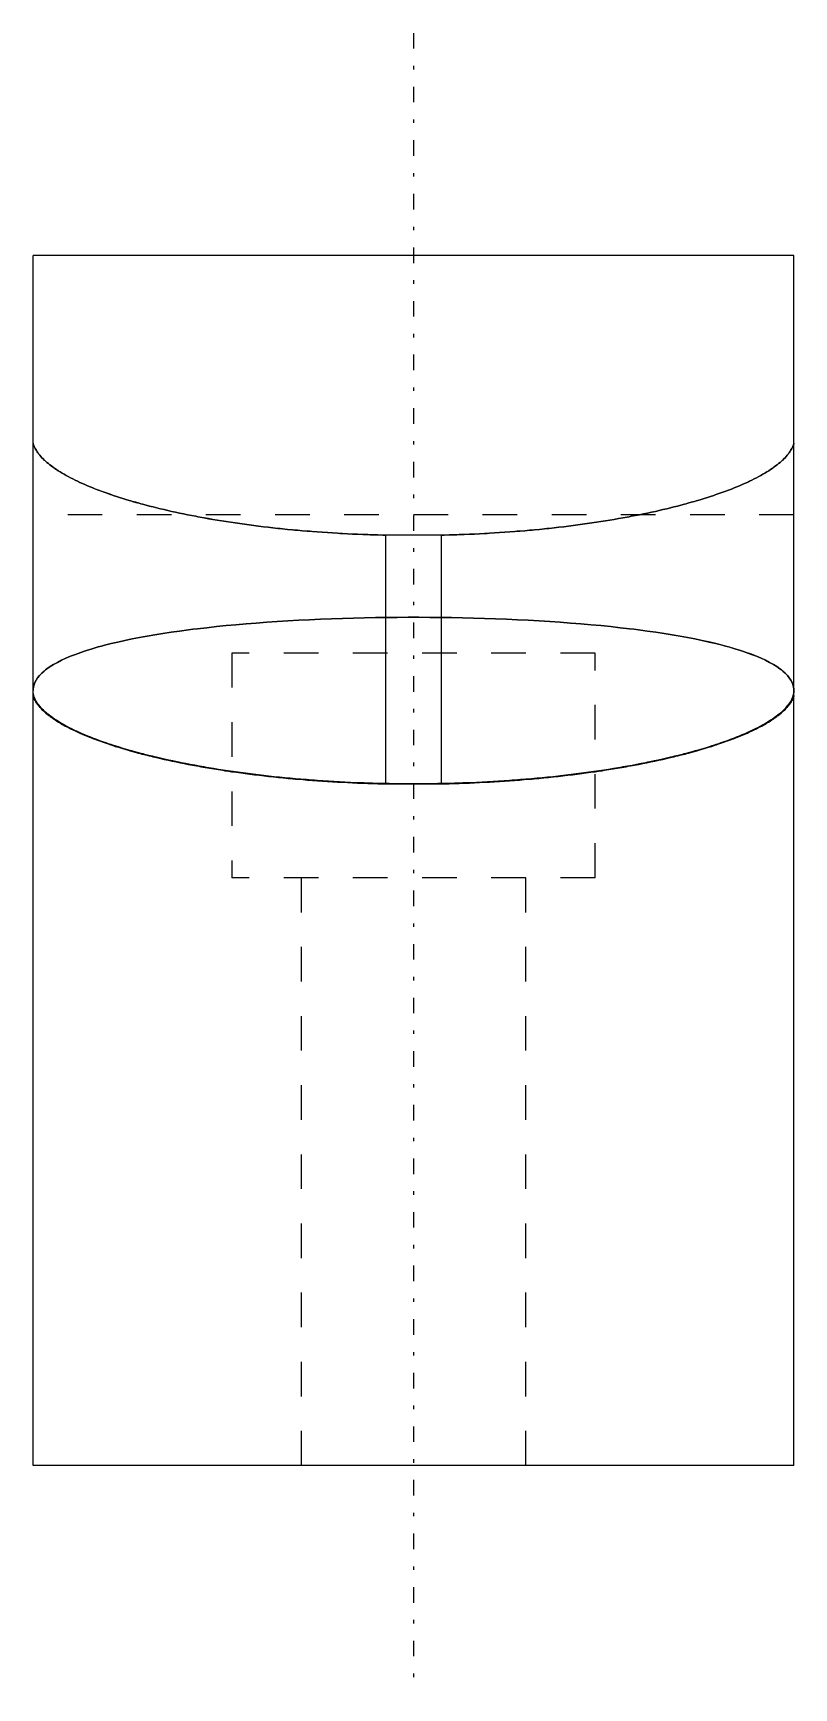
# Model space of a CAD drawing. Header units: millimetres. Extents: x 24815 to 36799, y -9299 to 5469.
# Drawn here: x 28623.88 to 28645.88, y 3378.67 to 3426.54 of the extents above; entities that cross this region are included whole.
import ezdxf

# ---------------------------------------------------------------- set-up
doc = ezdxf.new("R2010")
doc.units = ezdxf.units.MM
doc.linetypes.add('GESTRICHELT', pattern=[2, 1, -1])
doc.linetypes.add('MITTE', pattern=[1.5, 0.45, -0.5, 0.05, -0.5])

msp = doc.modelspace()

# ---------------------------------------------------------------- linework, layer by layer
at = {"color": 3, "linetype": 'MITTE'}
msp.add_line((28634.883, 3426.539), (28634.883, 3378.675), dxfattribs=at)
at = {"color": 7, "linetype": 'Continuous'}
for p, q in [((28645.883, 3420.107), (28623.883, 3420.107)), ((28623.883, 3385.107), (28623.883, 3420.107)), ((28645.883, 3385.107), (28645.883, 3420.107)), ((28634.071, 3412.019), (28634.071, 3404.824)), ((28635.696, 3412.019), (28634.071, 3412.019)), ((28635.696, 3404.824), (28635.696, 3412.019)), ((28634.071, 3404.824), (28635.696, 3404.824)), ((28645.883, 3385.107), (28623.883, 3385.107))]:
    msp.add_line(p, q, dxfattribs=at)
at = {"color": 2, "linetype": 'GESTRICHELT'}
for p, q in [((28645.883, 3412.607), (28623.883, 3412.607)), ((28629.633, 3408.607), (28629.633, 3402.107)), ((28640.133, 3408.607), (28629.633, 3408.607)), ((28640.133, 3402.107), (28640.133, 3408.607)), ((28640.133, 3402.107), (28629.633, 3402.107)), ((28631.633, 3402.107), (28631.633, 3385.107)), ((28638.133, 3385.107), (28638.133, 3402.107))]:
    msp.add_line(p, q, dxfattribs=at)
at = {"color": 7, "linetype": 'Continuous'}
for points in [[(28634.071, 3412.019), (28633.998, 3412.02), (28633.853, 3412.024), (28633.707, 3412.028), (28633.634, 3412.03), (28633.561, 3412.033), (28633.415, 3412.038), (28633.268, 3412.044), (28633.122, 3412.05), (28632.976, 3412.057), (28632.83, 3412.065), (28632.757, 3412.069), (28632.683, 3412.073), (28632.538, 3412.082), (28632.392, 3412.091), (28632.246, 3412.101), (28632.101, 3412.111), (28631.956, 3412.122), (28631.884, 3412.128), (28631.812, 3412.134), (28631.668, 3412.146), (28631.525, 3412.159), (28631.453, 3412.165), (28631.382, 3412.172), (28631.24, 3412.185), (28631.098, 3412.2), (28631.028, 3412.207), (28630.957, 3412.214), (28630.817, 3412.23), (28630.678, 3412.246), (28630.539, 3412.262), (28630.402, 3412.279), (28630.265, 3412.296), (28630.197, 3412.305), (28630.129, 3412.314), (28629.994, 3412.332), (28629.86, 3412.351), (28629.728, 3412.37), (28629.596, 3412.39), (28629.465, 3412.41), (28629.401, 3412.42), (28629.336, 3412.43), (28629.208, 3412.451), (28629.081, 3412.473), (28628.956, 3412.495), (28628.831, 3412.517), (28628.708, 3412.539), (28628.648, 3412.551), (28628.587, 3412.562), (28628.467, 3412.585), (28628.348, 3412.609), (28628.231, 3412.633), (28628.116, 3412.657), (28628.002, 3412.681), (28627.945, 3412.694), (28627.889, 3412.706), (28627.778, 3412.731), (28627.669, 3412.756), (28627.562, 3412.782), (28627.456, 3412.808), (28627.352, 3412.833), (28627.3, 3412.847), (28627.249, 3412.86), (28627.149, 3412.886), (28627.049, 3412.912), (28627, 3412.926), (28626.951, 3412.939), (28626.854, 3412.967), (28626.757, 3412.994), (28626.709, 3413.008), (28626.662, 3413.022), (28626.567, 3413.051), (28626.474, 3413.079), (28626.382, 3413.108), (28626.291, 3413.138), (28626.201, 3413.168), (28626.157, 3413.183), (28626.113, 3413.198), (28626.026, 3413.228), (28625.94, 3413.259), (28625.856, 3413.289), (28625.773, 3413.321), (28625.692, 3413.352), (28625.651, 3413.368), (28625.612, 3413.384), (28625.533, 3413.416), (28625.456, 3413.448), (28625.381, 3413.48), (28625.308, 3413.513), (28625.236, 3413.545), (28625.2, 3413.562), (28625.165, 3413.578), (28625.097, 3413.611), (28625.03, 3413.645), (28624.965, 3413.678), (28624.901, 3413.712), (28624.839, 3413.745), (28624.809, 3413.762), (28624.78, 3413.779), (28624.722, 3413.813), (28624.665, 3413.847), (28624.611, 3413.881), (28624.559, 3413.915), (28624.508, 3413.949), (28624.483, 3413.966), (28624.459, 3413.984), (28624.412, 3414.018), (28624.367, 3414.052), (28624.346, 3414.069), (28624.324, 3414.086), (28624.283, 3414.121), (28624.244, 3414.155), (28624.225, 3414.172), (28624.207, 3414.189), (28624.171, 3414.224), (28624.138, 3414.258), (28624.107, 3414.292), (28624.077, 3414.326), (28624.05, 3414.36), (28624.036, 3414.377), (28624.024, 3414.394), (28624, 3414.428), (28623.978, 3414.461), (28623.959, 3414.495), (28623.941, 3414.528), (28623.925, 3414.562), (28623.917, 3414.578), (28623.911, 3414.595), (28623.898, 3414.628), (28623.888, 3414.661), (28623.883, 3414.677)], [(28645.883, 3414.677), (28645.879, 3414.661), (28645.869, 3414.628), (28645.856, 3414.595), (28645.849, 3414.578), (28645.842, 3414.562), (28645.826, 3414.528), (28645.808, 3414.495), (28645.788, 3414.461), (28645.767, 3414.428), (28645.743, 3414.394), (28645.73, 3414.377), (28645.717, 3414.36), (28645.69, 3414.326), (28645.66, 3414.292), (28645.629, 3414.258), (28645.595, 3414.224), (28645.56, 3414.189), (28645.542, 3414.172), (28645.523, 3414.155), (28645.484, 3414.121), (28645.442, 3414.086), (28645.421, 3414.069), (28645.399, 3414.052), (28645.354, 3414.018), (28645.308, 3413.984), (28645.283, 3413.966), (28645.259, 3413.949), (28645.208, 3413.915), (28645.156, 3413.881), (28645.101, 3413.847), (28645.045, 3413.813), (28644.987, 3413.779), (28644.957, 3413.762), (28644.927, 3413.745), (28644.866, 3413.712), (28644.802, 3413.678), (28644.737, 3413.645), (28644.67, 3413.611), (28644.602, 3413.578), (28644.567, 3413.562), (28644.531, 3413.545), (28644.459, 3413.513), (28644.386, 3413.48), (28644.31, 3413.448), (28644.233, 3413.416), (28644.155, 3413.384), (28644.115, 3413.368), (28644.075, 3413.352), (28643.994, 3413.321), (28643.911, 3413.289), (28643.827, 3413.259), (28643.741, 3413.228), (28643.654, 3413.198), (28643.61, 3413.183), (28643.565, 3413.168), (28643.476, 3413.138), (28643.385, 3413.108), (28643.293, 3413.079), (28643.2, 3413.051), (28643.105, 3413.022), (28643.058, 3413.008), (28643.01, 3412.994), (28642.913, 3412.967), (28642.816, 3412.939), (28642.767, 3412.926), (28642.717, 3412.912), (28642.618, 3412.886), (28642.517, 3412.86), (28642.466, 3412.847), (28642.415, 3412.833), (28642.311, 3412.808), (28642.205, 3412.782), (28642.098, 3412.756), (28641.988, 3412.731), (28641.878, 3412.706), (28641.822, 3412.694), (28641.765, 3412.681), (28641.651, 3412.657), (28641.536, 3412.633), (28641.418, 3412.609), (28641.3, 3412.585), (28641.18, 3412.562), (28641.119, 3412.551), (28641.058, 3412.539), (28640.936, 3412.517), (28640.811, 3412.495), (28640.686, 3412.473), (28640.559, 3412.451), (28640.431, 3412.43), (28640.366, 3412.42), (28640.301, 3412.41), (28640.171, 3412.39), (28640.039, 3412.37), (28639.907, 3412.351), (28639.773, 3412.332), (28639.638, 3412.314), (28639.57, 3412.305), (28639.502, 3412.296), (28639.365, 3412.279), (28639.228, 3412.262), (28639.089, 3412.246), (28638.95, 3412.23), (28638.81, 3412.214), (28638.739, 3412.207), (28638.669, 3412.2), (28638.527, 3412.185), (28638.385, 3412.172), (28638.314, 3412.165), (28638.242, 3412.159), (28638.099, 3412.146), (28637.955, 3412.134), (28637.883, 3412.128), (28637.81, 3412.122), (28637.666, 3412.111), (28637.52, 3412.101), (28637.375, 3412.091), (28637.229, 3412.082), (28637.083, 3412.073), (28637.01, 3412.069), (28636.937, 3412.065), (28636.791, 3412.057), (28636.645, 3412.05), (28636.498, 3412.044), (28636.352, 3412.038), (28636.206, 3412.033), (28636.133, 3412.03), (28636.06, 3412.028), (28635.914, 3412.024), (28635.769, 3412.02), (28635.696, 3412.019)], [(28634.071, 3404.824), (28633.998, 3404.825), (28633.852, 3404.829), (28633.706, 3404.833), (28633.633, 3404.835), (28633.56, 3404.837), (28633.414, 3404.842), (28633.268, 3404.848), (28633.122, 3404.854), (28632.977, 3404.861), (28632.831, 3404.868), (28632.759, 3404.872), (28632.686, 3404.876), (28632.541, 3404.884), (28632.397, 3404.893), (28632.253, 3404.902), (28632.109, 3404.912), (28631.965, 3404.923), (28631.894, 3404.928), (28631.822, 3404.934), (28631.68, 3404.945), (28631.538, 3404.957), (28631.467, 3404.963), (28631.397, 3404.97), (28631.256, 3404.983), (28631.115, 3404.996), (28631.046, 3405.003), (28630.976, 3405.01), (28630.837, 3405.025), (28630.699, 3405.04), (28630.561, 3405.055), (28630.425, 3405.071), (28630.289, 3405.087), (28630.221, 3405.096), (28630.154, 3405.104), (28630.02, 3405.122), (28629.887, 3405.139), (28629.755, 3405.158), (28629.623, 3405.176), (28629.493, 3405.196), (28629.428, 3405.205), (28629.364, 3405.215), (28629.236, 3405.235), (28629.108, 3405.256), (28628.982, 3405.277), (28628.857, 3405.298), (28628.734, 3405.32), (28628.672, 3405.331), (28628.611, 3405.342), (28628.49, 3405.364), (28628.369, 3405.387), (28628.25, 3405.41), (28628.133, 3405.434), (28628.016, 3405.458), (28627.959, 3405.47), (28627.901, 3405.482), (28627.788, 3405.506), (28627.675, 3405.531), (28627.564, 3405.557), (28627.455, 3405.582), (28627.347, 3405.608), (28627.293, 3405.621), (28627.24, 3405.634), (28627.135, 3405.661), (28627.031, 3405.687), (28626.98, 3405.701), (28626.929, 3405.714), (28626.829, 3405.741), (28626.73, 3405.769), (28626.681, 3405.783), (28626.632, 3405.797), (28626.537, 3405.825), (28626.443, 3405.853), (28626.35, 3405.881), (28626.259, 3405.909), (28626.17, 3405.938), (28626.126, 3405.953), (28626.082, 3405.967), (28625.996, 3405.996), (28625.912, 3406.025), (28625.83, 3406.054), (28625.749, 3406.084), (28625.67, 3406.113), (28625.631, 3406.128), (28625.593, 3406.143), (28625.517, 3406.173), (28625.443, 3406.203), (28625.371, 3406.233), (28625.299, 3406.263), (28625.23, 3406.294), (28625.195, 3406.309), (28625.161, 3406.325), (28625.095, 3406.356), (28625.03, 3406.387), (28624.966, 3406.418), (28624.904, 3406.449), (28624.844, 3406.481), (28624.814, 3406.497), (28624.785, 3406.513), (28624.728, 3406.545), (28624.673, 3406.577), (28624.619, 3406.609), (28624.567, 3406.641), (28624.517, 3406.674), (28624.492, 3406.69), (28624.468, 3406.706), (28624.422, 3406.739), (28624.377, 3406.771), (28624.355, 3406.788), (28624.334, 3406.804), (28624.292, 3406.837), (28624.253, 3406.87), (28624.234, 3406.886), (28624.215, 3406.903), (28624.18, 3406.936), (28624.146, 3406.968), (28624.114, 3407.001), (28624.084, 3407.034), (28624.055, 3407.067), (28624.042, 3407.084), (28624.029, 3407.1), (28624.005, 3407.133), (28623.982, 3407.166), (28623.962, 3407.199), (28623.943, 3407.232), (28623.926, 3407.265), (28623.919, 3407.281), (28623.912, 3407.298), (28623.899, 3407.33), (28623.888, 3407.363), (28623.883, 3407.379)], [(28645.883, 3407.379), (28645.879, 3407.363), (28645.868, 3407.33), (28645.855, 3407.298), (28645.848, 3407.281), (28645.84, 3407.265), (28645.824, 3407.232), (28645.805, 3407.199), (28645.785, 3407.166), (28645.762, 3407.133), (28645.738, 3407.1), (28645.725, 3407.084), (28645.711, 3407.067), (28645.683, 3407.034), (28645.653, 3407.001), (28645.621, 3406.968), (28645.587, 3406.936), (28645.551, 3406.903), (28645.533, 3406.886), (28645.514, 3406.87), (28645.474, 3406.837), (28645.433, 3406.804), (28645.412, 3406.788), (28645.39, 3406.771), (28645.345, 3406.739), (28645.298, 3406.706), (28645.274, 3406.69), (28645.25, 3406.674), (28645.2, 3406.641), (28645.148, 3406.609), (28645.094, 3406.577), (28645.039, 3406.545), (28644.982, 3406.513), (28644.953, 3406.497), (28644.923, 3406.481), (28644.863, 3406.449), (28644.801, 3406.418), (28644.737, 3406.387), (28644.672, 3406.356), (28644.605, 3406.325), (28644.571, 3406.309), (28644.537, 3406.294), (28644.467, 3406.263), (28644.396, 3406.233), (28644.324, 3406.203), (28644.25, 3406.173), (28644.174, 3406.143), (28644.136, 3406.128), (28644.097, 3406.113), (28644.018, 3406.084), (28643.937, 3406.054), (28643.855, 3406.025), (28643.77, 3405.996), (28643.685, 3405.967), (28643.641, 3405.953), (28643.597, 3405.938), (28643.508, 3405.909), (28643.417, 3405.881), (28643.324, 3405.853), (28643.23, 3405.825), (28643.134, 3405.797), (28643.086, 3405.783), (28643.037, 3405.769), (28642.938, 3405.741), (28642.837, 3405.714), (28642.787, 3405.701), (28642.735, 3405.687), (28642.632, 3405.661), (28642.527, 3405.634), (28642.474, 3405.621), (28642.42, 3405.608), (28642.312, 3405.582), (28642.202, 3405.557), (28642.092, 3405.531), (28641.979, 3405.506), (28641.866, 3405.482), (28641.808, 3405.47), (28641.75, 3405.458), (28641.634, 3405.434), (28641.516, 3405.41), (28641.397, 3405.387), (28641.277, 3405.364), (28641.156, 3405.342), (28641.095, 3405.331), (28641.033, 3405.32), (28640.909, 3405.298), (28640.784, 3405.277), (28640.658, 3405.256), (28640.531, 3405.235), (28640.403, 3405.215), (28640.338, 3405.205), (28640.274, 3405.196), (28640.144, 3405.176), (28640.012, 3405.158), (28639.88, 3405.139), (28639.747, 3405.122), (28639.613, 3405.104), (28639.545, 3405.096), (28639.478, 3405.087), (28639.342, 3405.071), (28639.205, 3405.055), (28639.068, 3405.04), (28638.93, 3405.025), (28638.791, 3405.01), (28638.721, 3405.003), (28638.651, 3404.996), (28638.511, 3404.983), (28638.37, 3404.97), (28638.3, 3404.963), (28638.229, 3404.957), (28638.087, 3404.945), (28637.944, 3404.934), (28637.873, 3404.928), (28637.801, 3404.923), (28637.658, 3404.912), (28637.514, 3404.902), (28637.37, 3404.893), (28637.225, 3404.884), (28637.08, 3404.876), (28637.008, 3404.872), (28636.935, 3404.868), (28636.79, 3404.861), (28636.644, 3404.854), (28636.499, 3404.848), (28636.353, 3404.842), (28636.207, 3404.837), (28636.134, 3404.835), (28636.061, 3404.833), (28635.915, 3404.829), (28635.769, 3404.825), (28635.696, 3404.824)]]:
    msp.add_lwpolyline(points, dxfattribs=at)
at = {"color": 2, "linetype": 'GESTRICHELT'}
for points in [[(28623.883, 3414.677), (28623.888, 3414.661), (28623.898, 3414.628), (28623.911, 3414.595), (28623.917, 3414.578), (28623.925, 3414.562), (28623.941, 3414.528), (28623.959, 3414.495), (28623.979, 3414.461), (28624, 3414.428), (28624.024, 3414.394), (28624.037, 3414.377), (28624.05, 3414.36), (28624.077, 3414.326), (28624.107, 3414.292), (28624.138, 3414.258), (28624.172, 3414.223), (28624.207, 3414.189), (28624.225, 3414.172), (28624.244, 3414.155), (28624.284, 3414.12), (28624.325, 3414.086), (28624.346, 3414.069), (28624.368, 3414.052), (28624.413, 3414.017), (28624.46, 3413.983), (28624.484, 3413.966), (28624.509, 3413.949), (28624.559, 3413.915), (28624.612, 3413.881), (28624.666, 3413.846), (28624.722, 3413.812), (28624.781, 3413.779), (28624.81, 3413.762), (28624.84, 3413.745), (28624.902, 3413.711), (28624.966, 3413.678), (28625.031, 3413.644), (28625.098, 3413.611), (28625.166, 3413.578), (28625.201, 3413.561), (28625.237, 3413.545), (28625.309, 3413.512), (28625.383, 3413.48), (28625.458, 3413.447), (28625.535, 3413.415), (28625.613, 3413.383), (28625.653, 3413.367), (28625.693, 3413.351), (28625.774, 3413.32), (28625.857, 3413.289), (28625.942, 3413.258), (28626.027, 3413.227), (28626.114, 3413.197), (28626.158, 3413.182), (28626.203, 3413.167), (28626.292, 3413.137), (28626.383, 3413.108), (28626.475, 3413.079), (28626.568, 3413.05), (28626.663, 3413.022), (28626.71, 3413.008), (28626.758, 3412.994), (28626.854, 3412.966), (28626.951, 3412.939), (28627, 3412.926), (28627.05, 3412.912), (28627.149, 3412.886), (28627.25, 3412.859), (28627.301, 3412.846), (28627.352, 3412.833), (28627.457, 3412.807), (28627.563, 3412.782), (28627.67, 3412.756), (28627.78, 3412.731), (28627.891, 3412.706), (28627.947, 3412.693), (28628.003, 3412.681), (28628.117, 3412.657), (28628.233, 3412.632), (28628.35, 3412.608), (28628.469, 3412.585), (28628.589, 3412.562), (28628.65, 3412.55), (28628.711, 3412.539), (28628.834, 3412.516), (28628.958, 3412.494), (28629.083, 3412.472), (28629.21, 3412.451), (28629.338, 3412.43), (28629.403, 3412.42), (28629.468, 3412.41), (28629.598, 3412.389), (28629.73, 3412.37), (28629.863, 3412.351), (28629.996, 3412.332), (28630.131, 3412.314), (28630.199, 3412.305), (28630.267, 3412.296), (28630.404, 3412.278), (28630.541, 3412.262), (28630.68, 3412.245), (28630.819, 3412.23), (28630.959, 3412.214), (28631.029, 3412.207), (28631.1, 3412.2), (28631.241, 3412.185), (28631.383, 3412.172), (28631.455, 3412.165), (28631.526, 3412.158), (28631.669, 3412.146), (28631.813, 3412.134), (28631.885, 3412.128), (28631.958, 3412.122), (28632.102, 3412.111), (28632.247, 3412.101), (28632.393, 3412.091), (28632.538, 3412.082), (28632.684, 3412.073), (28632.757, 3412.069), (28632.83, 3412.065), (28632.976, 3412.057), (28633.123, 3412.05), (28633.269, 3412.044), (28633.415, 3412.038), (28633.561, 3412.033), (28633.634, 3412.03), (28633.707, 3412.028), (28633.853, 3412.024), (28633.998, 3412.02), (28634.071, 3412.019)], [(28635.696, 3412.019), (28635.769, 3412.02), (28635.914, 3412.024), (28636.06, 3412.028), (28636.133, 3412.03), (28636.206, 3412.033), (28636.352, 3412.038), (28636.498, 3412.044), (28636.645, 3412.05), (28636.791, 3412.057), (28636.937, 3412.065), (28637.01, 3412.069), (28637.083, 3412.073), (28637.229, 3412.082), (28637.375, 3412.091), (28637.52, 3412.101), (28637.666, 3412.111), (28637.81, 3412.122), (28637.883, 3412.128), (28637.955, 3412.134), (28638.099, 3412.146), (28638.242, 3412.159), (28638.314, 3412.165), (28638.385, 3412.172), (28638.527, 3412.185), (28638.669, 3412.2), (28638.739, 3412.207), (28638.81, 3412.214), (28638.95, 3412.23), (28639.089, 3412.246), (28639.228, 3412.262), (28639.365, 3412.279), (28639.502, 3412.296), (28639.57, 3412.305), (28639.638, 3412.314), (28639.773, 3412.332), (28639.907, 3412.351), (28640.039, 3412.37), (28640.171, 3412.39), (28640.301, 3412.41), (28640.366, 3412.42), (28640.431, 3412.43), (28640.559, 3412.451), (28640.686, 3412.473), (28640.811, 3412.495), (28640.936, 3412.517), (28641.058, 3412.539), (28641.119, 3412.551), (28641.18, 3412.562), (28641.3, 3412.585), (28641.418, 3412.609), (28641.536, 3412.633), (28641.651, 3412.657), (28641.765, 3412.681), (28641.822, 3412.694), (28641.878, 3412.706), (28641.988, 3412.731), (28642.098, 3412.756), (28642.205, 3412.782), (28642.311, 3412.808), (28642.415, 3412.833), (28642.466, 3412.847), (28642.517, 3412.86), (28642.618, 3412.886), (28642.717, 3412.912), (28642.767, 3412.926), (28642.816, 3412.939), (28642.913, 3412.967), (28643.01, 3412.994), (28643.058, 3413.008), (28643.105, 3413.022), (28643.2, 3413.051), (28643.293, 3413.079), (28643.385, 3413.108), (28643.476, 3413.138), (28643.565, 3413.168), (28643.61, 3413.183), (28643.654, 3413.198), (28643.741, 3413.228), (28643.827, 3413.259), (28643.911, 3413.289), (28643.994, 3413.321), (28644.075, 3413.352), (28644.115, 3413.368), (28644.155, 3413.384), (28644.233, 3413.416), (28644.31, 3413.448), (28644.386, 3413.48), (28644.459, 3413.513), (28644.531, 3413.545), (28644.567, 3413.562), (28644.602, 3413.578), (28644.67, 3413.611), (28644.737, 3413.645), (28644.802, 3413.678), (28644.866, 3413.712), (28644.927, 3413.745), (28644.957, 3413.762), (28644.987, 3413.779), (28645.045, 3413.813), (28645.101, 3413.847), (28645.156, 3413.881), (28645.208, 3413.915), (28645.259, 3413.949), (28645.283, 3413.966), (28645.308, 3413.984), (28645.354, 3414.018), (28645.399, 3414.052), (28645.421, 3414.069), (28645.442, 3414.086), (28645.484, 3414.121), (28645.523, 3414.155), (28645.542, 3414.172), (28645.56, 3414.189), (28645.595, 3414.224), (28645.629, 3414.258), (28645.66, 3414.292), (28645.69, 3414.326), (28645.717, 3414.36), (28645.73, 3414.377), (28645.743, 3414.394), (28645.767, 3414.428), (28645.788, 3414.461), (28645.808, 3414.495), (28645.826, 3414.528), (28645.842, 3414.562), (28645.849, 3414.578), (28645.856, 3414.595), (28645.869, 3414.628), (28645.879, 3414.661), (28645.883, 3414.677)], [(28645.883, 3407.528), (28645.882, 3407.561), (28645.874, 3407.627), (28645.857, 3407.694), (28645.845, 3407.727), (28645.831, 3407.76), (28645.796, 3407.826), (28645.751, 3407.892), (28645.698, 3407.958), (28645.635, 3408.023), (28645.563, 3408.087), (28645.523, 3408.119), (28645.481, 3408.151), (28645.39, 3408.214), (28645.29, 3408.276), (28645.181, 3408.337), (28645.063, 3408.397), (28644.935, 3408.456), (28644.869, 3408.485), (28644.799, 3408.514), (28644.655, 3408.571), (28644.502, 3408.626), (28644.423, 3408.653), (28644.341, 3408.68), (28644.173, 3408.732), (28643.997, 3408.783), (28643.906, 3408.808), (28643.814, 3408.832), (28643.624, 3408.88), (28643.428, 3408.927), (28643.226, 3408.971), (28643.019, 3409.014), (28642.806, 3409.056), (28642.699, 3409.076), (28642.589, 3409.095), (28642.365, 3409.134), (28642.133, 3409.171), (28641.893, 3409.208), (28641.645, 3409.243), (28641.39, 3409.277), (28641.259, 3409.294), (28641.127, 3409.31), (28640.858, 3409.341), (28640.583, 3409.371), (28640.302, 3409.4), (28640.015, 3409.427), (28639.724, 3409.452), (28639.576, 3409.464), (28639.427, 3409.476), (28639.126, 3409.498), (28638.822, 3409.519), (28638.514, 3409.538), (28638.202, 3409.556), (28637.889, 3409.572), (28637.731, 3409.579), (28637.573, 3409.586), (28637.256, 3409.598), (28636.938, 3409.609), (28636.619, 3409.618), (28636.301, 3409.626), (28635.983, 3409.632), (28635.825, 3409.635), (28635.666, 3409.637), (28635.351, 3409.64), (28635.039, 3409.641), (28634.883, 3409.641), (28634.728, 3409.641), (28634.415, 3409.64), (28634.1, 3409.637), (28633.942, 3409.635), (28633.784, 3409.632), (28633.466, 3409.626), (28633.147, 3409.618), (28632.828, 3409.609), (28632.51, 3409.598), (28632.193, 3409.586), (28632.035, 3409.579), (28631.877, 3409.572), (28631.563, 3409.556), (28631.252, 3409.538), (28630.944, 3409.519), (28630.639, 3409.498), (28630.338, 3409.476), (28630.19, 3409.464), (28630.042, 3409.452), (28629.75, 3409.427), (28629.463, 3409.4), (28629.182, 3409.371), (28628.907, 3409.341), (28628.638, 3409.31), (28628.506, 3409.294), (28628.376, 3409.277), (28628.121, 3409.243), (28627.873, 3409.208), (28627.633, 3409.171), (28627.401, 3409.134), (28627.177, 3409.095), (28627.068, 3409.076), (28626.96, 3409.056), (28626.748, 3409.014), (28626.54, 3408.971), (28626.338, 3408.926), (28626.142, 3408.88), (28625.952, 3408.832), (28625.86, 3408.808), (28625.769, 3408.783), (28625.593, 3408.732), (28625.425, 3408.679), (28625.343, 3408.653), (28625.264, 3408.625), (28625.111, 3408.57), (28624.967, 3408.514), (28624.898, 3408.485), (28624.831, 3408.456), (28624.704, 3408.397), (28624.586, 3408.337), (28624.476, 3408.276), (28624.376, 3408.214), (28624.285, 3408.151), (28624.243, 3408.119), (28624.204, 3408.087), (28624.132, 3408.023), (28624.069, 3407.958), (28624.015, 3407.892), (28623.971, 3407.826), (28623.936, 3407.76), (28623.922, 3407.727), (28623.91, 3407.694), (28623.893, 3407.627), (28623.884, 3407.561), (28623.883, 3407.528)], [(28623.883, 3407.528), (28623.884, 3407.561), (28623.893, 3407.627), (28623.91, 3407.694), (28623.922, 3407.727), (28623.936, 3407.76), (28623.971, 3407.826), (28624.015, 3407.892), (28624.069, 3407.958), (28624.132, 3408.023), (28624.204, 3408.087), (28624.243, 3408.119), (28624.285, 3408.151), (28624.376, 3408.214), (28624.476, 3408.276), (28624.586, 3408.337), (28624.704, 3408.397), (28624.831, 3408.456), (28624.898, 3408.485), (28624.967, 3408.514), (28625.111, 3408.57), (28625.264, 3408.625), (28625.343, 3408.653), (28625.425, 3408.679), (28625.593, 3408.732), (28625.769, 3408.783), (28625.86, 3408.808), (28625.952, 3408.832), (28626.142, 3408.88), (28626.338, 3408.926), (28626.54, 3408.971), (28626.748, 3409.014), (28626.96, 3409.056), (28627.068, 3409.076), (28627.177, 3409.095), (28627.401, 3409.134), (28627.633, 3409.171), (28627.873, 3409.208), (28628.121, 3409.243), (28628.376, 3409.277), (28628.506, 3409.294), (28628.638, 3409.31), (28628.907, 3409.341), (28629.182, 3409.371), (28629.463, 3409.4), (28629.75, 3409.427), (28630.042, 3409.452), (28630.19, 3409.464), (28630.338, 3409.476), (28630.639, 3409.498), (28630.944, 3409.519), (28631.252, 3409.538), (28631.563, 3409.556), (28631.877, 3409.572), (28632.035, 3409.579), (28632.193, 3409.586), (28632.51, 3409.598), (28632.828, 3409.609), (28633.147, 3409.618), (28633.466, 3409.626), (28633.784, 3409.632), (28633.942, 3409.635), (28634.1, 3409.637), (28634.415, 3409.64), (28634.728, 3409.641), (28634.883, 3409.641), (28635.039, 3409.641), (28635.351, 3409.64), (28635.666, 3409.637), (28635.825, 3409.635), (28635.983, 3409.632), (28636.301, 3409.626), (28636.62, 3409.618), (28636.938, 3409.609), (28637.257, 3409.598), (28637.574, 3409.586), (28637.732, 3409.579), (28637.89, 3409.572), (28638.203, 3409.556), (28638.515, 3409.538), (28638.823, 3409.519), (28639.128, 3409.498), (28639.428, 3409.476), (28639.577, 3409.464), (28639.725, 3409.452), (28640.017, 3409.427), (28640.304, 3409.4), (28640.585, 3409.371), (28640.86, 3409.341), (28641.129, 3409.31), (28641.26, 3409.294), (28641.391, 3409.277), (28641.646, 3409.243), (28641.893, 3409.208), (28642.134, 3409.171), (28642.366, 3409.134), (28642.59, 3409.095), (28642.699, 3409.076), (28642.807, 3409.056), (28643.019, 3409.014), (28643.227, 3408.971), (28643.429, 3408.926), (28643.625, 3408.88), (28643.815, 3408.832), (28643.907, 3408.808), (28643.998, 3408.783), (28644.174, 3408.732), (28644.342, 3408.679), (28644.424, 3408.653), (28644.503, 3408.625), (28644.656, 3408.57), (28644.8, 3408.514), (28644.869, 3408.485), (28644.936, 3408.456), (28645.063, 3408.397), (28645.181, 3408.337), (28645.291, 3408.276), (28645.391, 3408.214), (28645.481, 3408.151), (28645.523, 3408.119), (28645.563, 3408.087), (28645.635, 3408.023), (28645.698, 3407.958), (28645.751, 3407.892), (28645.796, 3407.826), (28645.831, 3407.76), (28645.845, 3407.727), (28645.857, 3407.694), (28645.874, 3407.627), (28645.882, 3407.561), (28645.883, 3407.528)], [(28634.883, 3404.824), (28634.805, 3404.824), (28634.649, 3404.824), (28634.492, 3404.826), (28634.413, 3404.826), (28634.334, 3404.827), (28634.176, 3404.83), (28634.017, 3404.833), (28633.858, 3404.837), (28633.699, 3404.841), (28633.539, 3404.846), (28633.459, 3404.849), (28633.38, 3404.852), (28633.22, 3404.858), (28633.06, 3404.865), (28632.9, 3404.873), (28632.74, 3404.881), (28632.581, 3404.89), (28632.501, 3404.895), (28632.421, 3404.9), (28632.262, 3404.91), (28632.103, 3404.921), (28632.024, 3404.927), (28631.945, 3404.933), (28631.787, 3404.945), (28631.63, 3404.958), (28631.552, 3404.964), (28631.474, 3404.971), (28631.318, 3404.985), (28631.163, 3405), (28631.008, 3405.015), (28630.855, 3405.031), (28630.703, 3405.048), (28630.627, 3405.056), (28630.551, 3405.065), (28630.401, 3405.082), (28630.251, 3405.101), (28630.103, 3405.119), (28629.956, 3405.139), (28629.81, 3405.159), (28629.737, 3405.169), (28629.665, 3405.179), (28629.522, 3405.2), (28629.38, 3405.222), (28629.24, 3405.243), (28629.101, 3405.266), (28628.964, 3405.289), (28628.895, 3405.3), (28628.828, 3405.312), (28628.694, 3405.336), (28628.561, 3405.36), (28628.43, 3405.384), (28628.301, 3405.409), (28628.174, 3405.434), (28628.111, 3405.447), (28628.049, 3405.46), (28627.926, 3405.486), (28627.804, 3405.512), (28627.684, 3405.539), (28627.567, 3405.566), (28627.451, 3405.593), (28627.394, 3405.606), (28627.338, 3405.62), (28627.226, 3405.647), (28627.117, 3405.675), (28627.063, 3405.689), (28627.009, 3405.703), (28626.902, 3405.732), (28626.796, 3405.761), (28626.743, 3405.775), (28626.691, 3405.79), (28626.588, 3405.82), (28626.486, 3405.85), (28626.385, 3405.881), (28626.286, 3405.912), (28626.188, 3405.943), (28626.14, 3405.959), (28626.092, 3405.975), (28625.997, 3406.007), (28625.904, 3406.039), (28625.813, 3406.072), (28625.724, 3406.105), (28625.636, 3406.138), (28625.593, 3406.155), (28625.55, 3406.172), (28625.466, 3406.205), (28625.384, 3406.24), (28625.304, 3406.274), (28625.225, 3406.308), (28625.149, 3406.343), (28625.112, 3406.361), (28625.075, 3406.378), (28625.003, 3406.413), (28624.933, 3406.448), (28624.865, 3406.484), (28624.8, 3406.519), (28624.736, 3406.555), (28624.705, 3406.573), (28624.675, 3406.591), (28624.616, 3406.627), (28624.559, 3406.662), (28624.504, 3406.698), (28624.452, 3406.735), (28624.402, 3406.771), (28624.378, 3406.789), (28624.354, 3406.807), (28624.309, 3406.843), (28624.266, 3406.879), (28624.245, 3406.897), (28624.225, 3406.915), (28624.186, 3406.951), (28624.15, 3406.987), (28624.133, 3407.005), (28624.116, 3407.023), (28624.085, 3407.059), (28624.056, 3407.095), (28624.029, 3407.13), (28624.004, 3407.166), (28623.982, 3407.201), (28623.972, 3407.219), (28623.962, 3407.236), (28623.944, 3407.271), (28623.929, 3407.306), (28623.916, 3407.341), (28623.905, 3407.375), (28623.896, 3407.41), (28623.893, 3407.427), (28623.89, 3407.444), (28623.886, 3407.478), (28623.884, 3407.511), (28623.883, 3407.528)], [(28634.883, 3404.824), (28634.961, 3404.824), (28635.118, 3404.824), (28635.275, 3404.826), (28635.354, 3404.826), (28635.433, 3404.827), (28635.591, 3404.83), (28635.749, 3404.833), (28635.908, 3404.837), (28636.068, 3404.841), (28636.227, 3404.846), (28636.307, 3404.849), (28636.387, 3404.852), (28636.547, 3404.858), (28636.707, 3404.865), (28636.867, 3404.873), (28637.027, 3404.881), (28637.186, 3404.89), (28637.266, 3404.895), (28637.346, 3404.9), (28637.505, 3404.91), (28637.663, 3404.921), (28637.742, 3404.927), (28637.822, 3404.933), (28637.979, 3404.945), (28638.136, 3404.958), (28638.215, 3404.964), (28638.293, 3404.971), (28638.449, 3404.985), (28638.604, 3405), (28638.758, 3405.015), (28638.912, 3405.031), (28639.064, 3405.048), (28639.14, 3405.056), (28639.216, 3405.065), (28639.366, 3405.082), (28639.516, 3405.101), (28639.664, 3405.119), (28639.811, 3405.139), (28639.957, 3405.159), (28640.029, 3405.169), (28640.102, 3405.179), (28640.245, 3405.2), (28640.387, 3405.222), (28640.527, 3405.243), (28640.666, 3405.266), (28640.803, 3405.289), (28640.871, 3405.3), (28640.939, 3405.312), (28641.073, 3405.336), (28641.206, 3405.36), (28641.336, 3405.384), (28641.465, 3405.409), (28641.593, 3405.434), (28641.655, 3405.447), (28641.718, 3405.46), (28641.841, 3405.486), (28641.963, 3405.512), (28642.082, 3405.539), (28642.2, 3405.566), (28642.316, 3405.593), (28642.373, 3405.606), (28642.429, 3405.62), (28642.541, 3405.647), (28642.65, 3405.675), (28642.704, 3405.689), (28642.758, 3405.703), (28642.865, 3405.732), (28642.971, 3405.761), (28643.024, 3405.775), (28643.076, 3405.79), (28643.179, 3405.82), (28643.281, 3405.85), (28643.382, 3405.881), (28643.481, 3405.912), (28643.579, 3405.943), (28643.627, 3405.959), (28643.675, 3405.975), (28643.77, 3406.007), (28643.863, 3406.039), (28643.954, 3406.072), (28644.043, 3406.105), (28644.131, 3406.138), (28644.174, 3406.155), (28644.217, 3406.172), (28644.301, 3406.205), (28644.383, 3406.24), (28644.463, 3406.274), (28644.541, 3406.308), (28644.618, 3406.343), (28644.655, 3406.361), (28644.692, 3406.378), (28644.764, 3406.413), (28644.834, 3406.448), (28644.902, 3406.484), (28644.967, 3406.519), (28645.031, 3406.555), (28645.062, 3406.573), (28645.092, 3406.591), (28645.151, 3406.627), (28645.208, 3406.662), (28645.262, 3406.698), (28645.315, 3406.735), (28645.365, 3406.771), (28645.389, 3406.789), (28645.413, 3406.807), (28645.458, 3406.843), (28645.501, 3406.879), (28645.522, 3406.897), (28645.542, 3406.915), (28645.581, 3406.951), (28645.617, 3406.987), (28645.634, 3407.005), (28645.651, 3407.023), (28645.682, 3407.059), (28645.711, 3407.095), (28645.738, 3407.13), (28645.763, 3407.166), (28645.785, 3407.201), (28645.795, 3407.219), (28645.805, 3407.236), (28645.822, 3407.271), (28645.838, 3407.306), (28645.851, 3407.341), (28645.862, 3407.375), (28645.87, 3407.41), (28645.874, 3407.427), (28645.877, 3407.444), (28645.881, 3407.478), (28645.883, 3407.511), (28645.883, 3407.528)], [(28645.883, 3407.528), (28645.883, 3407.511), (28645.881, 3407.478), (28645.877, 3407.444), (28645.874, 3407.427), (28645.87, 3407.41), (28645.862, 3407.375), (28645.851, 3407.341), (28645.838, 3407.306), (28645.822, 3407.271), (28645.805, 3407.236), (28645.795, 3407.219), (28645.785, 3407.201), (28645.762, 3407.166), (28645.738, 3407.13), (28645.711, 3407.094), (28645.682, 3407.059), (28645.65, 3407.023), (28645.634, 3407.005), (28645.616, 3406.987), (28645.58, 3406.951), (28645.542, 3406.915), (28645.522, 3406.897), (28645.501, 3406.879), (28645.458, 3406.843), (28645.412, 3406.806), (28645.389, 3406.788), (28645.364, 3406.77), (28645.314, 3406.734), (28645.262, 3406.698), (28645.207, 3406.662), (28645.15, 3406.626), (28645.091, 3406.59), (28645.061, 3406.572), (28645.03, 3406.554), (28644.966, 3406.519), (28644.901, 3406.483), (28644.833, 3406.448), (28644.763, 3406.413), (28644.691, 3406.377), (28644.654, 3406.36), (28644.616, 3406.343), (28644.54, 3406.308), (28644.462, 3406.273), (28644.382, 3406.239), (28644.3, 3406.205), (28644.216, 3406.171), (28644.173, 3406.154), (28644.13, 3406.138), (28644.042, 3406.104), (28643.952, 3406.071), (28643.861, 3406.039), (28643.768, 3406.006), (28643.674, 3405.974), (28643.626, 3405.958), (28643.578, 3405.943), (28643.48, 3405.911), (28643.381, 3405.88), (28643.28, 3405.85), (28643.178, 3405.82), (28643.075, 3405.79), (28643.023, 3405.775), (28642.97, 3405.76), (28642.865, 3405.732), (28642.758, 3405.703), (28642.704, 3405.689), (28642.65, 3405.675), (28642.54, 3405.647), (28642.429, 3405.62), (28642.372, 3405.606), (28642.315, 3405.592), (28642.199, 3405.565), (28642.081, 3405.539), (28641.961, 3405.512), (28641.84, 3405.486), (28641.716, 3405.46), (28641.654, 3405.447), (28641.591, 3405.434), (28641.463, 3405.409), (28641.334, 3405.384), (28641.204, 3405.359), (28641.071, 3405.335), (28640.937, 3405.312), (28640.869, 3405.3), (28640.801, 3405.288), (28640.664, 3405.265), (28640.525, 3405.243), (28640.384, 3405.221), (28640.243, 3405.2), (28640.099, 3405.179), (28640.027, 3405.169), (28639.955, 3405.158), (28639.809, 3405.139), (28639.662, 3405.119), (28639.514, 3405.1), (28639.364, 3405.082), (28639.214, 3405.064), (28639.138, 3405.056), (28639.062, 3405.047), (28638.91, 3405.031), (28638.757, 3405.015), (28638.602, 3405), (28638.447, 3404.985), (28638.291, 3404.971), (28638.213, 3404.964), (28638.135, 3404.957), (28637.978, 3404.945), (28637.82, 3404.932), (28637.741, 3404.927), (28637.662, 3404.921), (28637.504, 3404.91), (28637.345, 3404.9), (28637.265, 3404.895), (28637.185, 3404.89), (28637.026, 3404.881), (28636.866, 3404.873), (28636.706, 3404.865), (28636.547, 3404.858), (28636.387, 3404.852), (28636.307, 3404.849), (28636.227, 3404.846), (28636.068, 3404.841), (28635.908, 3404.837), (28635.749, 3404.833), (28635.591, 3404.83), (28635.432, 3404.827), (28635.354, 3404.826), (28635.275, 3404.826), (28635.118, 3404.824), (28634.961, 3404.824), (28634.883, 3404.824)], [(28623.883, 3407.379), (28623.888, 3407.363), (28623.899, 3407.33), (28623.912, 3407.298), (28623.919, 3407.281), (28623.926, 3407.265), (28623.943, 3407.232), (28623.962, 3407.199), (28623.982, 3407.166), (28624.005, 3407.133), (28624.029, 3407.1), (28624.042, 3407.084), (28624.055, 3407.067), (28624.084, 3407.034), (28624.114, 3407.001), (28624.146, 3406.968), (28624.18, 3406.936), (28624.215, 3406.903), (28624.234, 3406.886), (28624.253, 3406.87), (28624.292, 3406.837), (28624.334, 3406.804), (28624.355, 3406.788), (28624.377, 3406.771), (28624.422, 3406.739), (28624.468, 3406.706), (28624.492, 3406.69), (28624.517, 3406.674), (28624.567, 3406.641), (28624.619, 3406.609), (28624.673, 3406.577), (28624.728, 3406.545), (28624.785, 3406.513), (28624.814, 3406.497), (28624.844, 3406.481), (28624.904, 3406.449), (28624.966, 3406.418), (28625.03, 3406.387), (28625.095, 3406.356), (28625.161, 3406.325), (28625.195, 3406.309), (28625.23, 3406.294), (28625.299, 3406.263), (28625.371, 3406.233), (28625.443, 3406.203), (28625.517, 3406.173), (28625.593, 3406.143), (28625.631, 3406.128), (28625.67, 3406.113), (28625.749, 3406.084), (28625.83, 3406.054), (28625.912, 3406.025), (28625.996, 3405.996), (28626.082, 3405.967), (28626.126, 3405.953), (28626.17, 3405.938), (28626.259, 3405.909), (28626.35, 3405.881), (28626.443, 3405.853), (28626.537, 3405.825), (28626.632, 3405.797), (28626.681, 3405.783), (28626.73, 3405.769), (28626.829, 3405.741), (28626.929, 3405.714), (28626.98, 3405.701), (28627.031, 3405.687), (28627.135, 3405.661), (28627.24, 3405.634), (28627.293, 3405.621), (28627.347, 3405.608), (28627.455, 3405.582), (28627.564, 3405.557), (28627.675, 3405.531), (28627.788, 3405.506), (28627.901, 3405.482), (28627.959, 3405.47), (28628.016, 3405.458), (28628.133, 3405.434), (28628.25, 3405.41), (28628.369, 3405.387), (28628.49, 3405.364), (28628.611, 3405.342), (28628.672, 3405.331), (28628.734, 3405.32), (28628.857, 3405.298), (28628.982, 3405.277), (28629.108, 3405.256), (28629.236, 3405.235), (28629.364, 3405.215), (28629.428, 3405.205), (28629.493, 3405.196), (28629.623, 3405.176), (28629.755, 3405.158), (28629.887, 3405.139), (28630.02, 3405.122), (28630.154, 3405.104), (28630.221, 3405.096), (28630.289, 3405.087), (28630.425, 3405.071), (28630.561, 3405.055), (28630.699, 3405.04), (28630.837, 3405.025), (28630.976, 3405.01), (28631.046, 3405.003), (28631.115, 3404.996), (28631.256, 3404.983), (28631.397, 3404.97), (28631.467, 3404.963), (28631.538, 3404.957), (28631.68, 3404.945), (28631.822, 3404.934), (28631.894, 3404.928), (28631.965, 3404.923), (28632.109, 3404.912), (28632.253, 3404.902), (28632.397, 3404.893), (28632.541, 3404.884), (28632.686, 3404.876), (28632.759, 3404.872), (28632.831, 3404.868), (28632.977, 3404.861), (28633.122, 3404.854), (28633.268, 3404.848), (28633.414, 3404.842), (28633.56, 3404.837), (28633.633, 3404.835), (28633.706, 3404.833), (28633.852, 3404.829), (28633.998, 3404.825), (28634.071, 3404.824)], [(28635.696, 3404.824), (28635.769, 3404.825), (28635.915, 3404.829), (28636.061, 3404.833), (28636.134, 3404.835), (28636.207, 3404.837), (28636.353, 3404.842), (28636.499, 3404.848), (28636.644, 3404.854), (28636.79, 3404.861), (28636.935, 3404.868), (28637.008, 3404.872), (28637.08, 3404.876), (28637.225, 3404.884), (28637.37, 3404.893), (28637.514, 3404.902), (28637.658, 3404.912), (28637.801, 3404.923), (28637.873, 3404.928), (28637.944, 3404.934), (28638.087, 3404.945), (28638.229, 3404.957), (28638.3, 3404.963), (28638.37, 3404.97), (28638.511, 3404.983), (28638.651, 3404.996), (28638.721, 3405.003), (28638.791, 3405.01), (28638.93, 3405.025), (28639.068, 3405.04), (28639.205, 3405.055), (28639.342, 3405.071), (28639.478, 3405.087), (28639.545, 3405.096), (28639.613, 3405.104), (28639.747, 3405.122), (28639.88, 3405.139), (28640.012, 3405.158), (28640.144, 3405.176), (28640.274, 3405.196), (28640.338, 3405.205), (28640.403, 3405.215), (28640.531, 3405.235), (28640.658, 3405.256), (28640.784, 3405.277), (28640.909, 3405.298), (28641.033, 3405.32), (28641.095, 3405.331), (28641.156, 3405.342), (28641.277, 3405.364), (28641.397, 3405.387), (28641.516, 3405.41), (28641.634, 3405.434), (28641.75, 3405.458), (28641.808, 3405.47), (28641.866, 3405.482), (28641.979, 3405.506), (28642.092, 3405.531), (28642.202, 3405.557), (28642.312, 3405.582), (28642.42, 3405.608), (28642.474, 3405.621), (28642.527, 3405.634), (28642.632, 3405.661), (28642.735, 3405.687), (28642.787, 3405.701), (28642.837, 3405.714), (28642.938, 3405.741), (28643.037, 3405.769), (28643.086, 3405.783), (28643.134, 3405.797), (28643.23, 3405.825), (28643.324, 3405.853), (28643.417, 3405.881), (28643.508, 3405.909), (28643.597, 3405.938), (28643.641, 3405.953), (28643.685, 3405.967), (28643.77, 3405.996), (28643.855, 3406.025), (28643.937, 3406.054), (28644.018, 3406.084), (28644.097, 3406.113), (28644.136, 3406.128), (28644.174, 3406.143), (28644.25, 3406.173), (28644.324, 3406.203), (28644.396, 3406.233), (28644.467, 3406.263), (28644.537, 3406.294), (28644.571, 3406.309), (28644.605, 3406.325), (28644.672, 3406.356), (28644.737, 3406.387), (28644.801, 3406.418), (28644.863, 3406.449), (28644.923, 3406.481), (28644.953, 3406.497), (28644.982, 3406.513), (28645.039, 3406.545), (28645.094, 3406.577), (28645.148, 3406.609), (28645.2, 3406.641), (28645.25, 3406.674), (28645.274, 3406.69), (28645.298, 3406.706), (28645.345, 3406.739), (28645.39, 3406.771), (28645.412, 3406.788), (28645.433, 3406.804), (28645.474, 3406.837), (28645.514, 3406.87), (28645.533, 3406.886), (28645.551, 3406.903), (28645.587, 3406.936), (28645.621, 3406.968), (28645.653, 3407.001), (28645.683, 3407.034), (28645.711, 3407.067), (28645.725, 3407.084), (28645.738, 3407.1), (28645.762, 3407.133), (28645.785, 3407.166), (28645.805, 3407.199), (28645.824, 3407.232), (28645.84, 3407.265), (28645.848, 3407.281), (28645.855, 3407.298), (28645.868, 3407.33), (28645.879, 3407.363), (28645.883, 3407.379)]]:
    msp.add_lwpolyline(points, dxfattribs=at)

doc.saveas('drawing.dxf')
